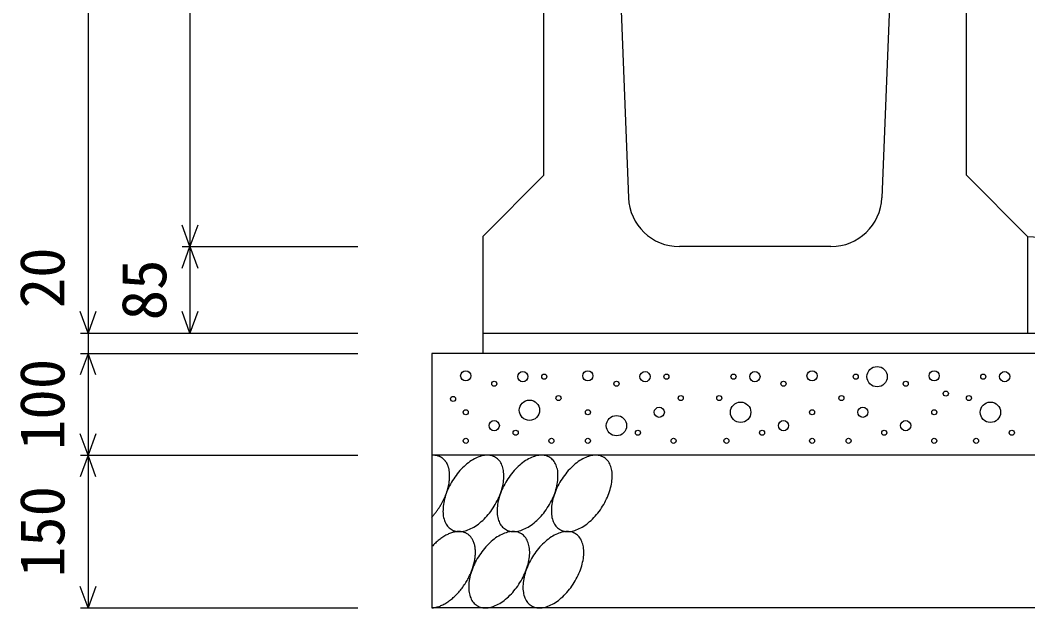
# Model space of a CAD drawing. Units: millimetres, scale not verified. Extents: x -25200 to 25200, y -8910 to 8910.
# Drawn here: x 8938 to 9928, y 1921 to 2499 of the extents above; entities that cross this region are included whole.
import ezdxf
from ezdxf.enums import TextEntityAlignment as Align

# ---------------------------------------------------------------- set-up
doc = ezdxf.new("R2010")
doc.units = ezdxf.units.MM
doc.header["$LTSCALE"] = 30
for name, color, linetype, lineweight in [('0-0_DIM', 7, 'Continuous', 25), ('0-2_HATCH', 6, 'Continuous', 25), ('0-5_OUTLINE', 3, 'Continuous', 25)]:
    doc.layers.add(name, color=color, linetype=linetype, lineweight=lineweight)
doc.styles.add('ＭＳ ゴシック', font='')
doc.styles.get('ＭＳ ゴシック').set_extended_font_data('MS Gothic')

msp = doc.modelspace()

# ---------------------------------------------------------------- linework, layer by layer
at = {"layer": '0-0_DIM'}
for p, q in [((9004.78, 3076.3), (9004.78, 2191.3)), ((9104.78, 2976.3), (9104.78, 2276.3)), ((9097.28, 2276.3), (9269.78, 2276.3)), ((9104.78, 2276.3), (9104.78, 2191.3)), ((8997.28, 2191.3), (9269.78, 2191.3)), ((8997.28, 2171.3), (9269.78, 2171.3)), ((8997.28, 2071.3), (9269.78, 2071.3)), ((9004.78, 2071.3), (9004.78, 1921.3)), ((8997.28, 1921.3), (9269.78, 1921.3))]:
    msp.add_line(p, q, dxfattribs=at)
for points in [[(9112.47, 2297.44), (9104.78, 2276.3), (9097.08, 2297.44)], [(9097.08, 2255.15), (9104.78, 2276.3), (9112.47, 2255.15)], [(9012.48, 2212.44), (9004.78, 2191.3), (8997.08, 2212.44)], [(9112.47, 2212.44), (9104.78, 2191.3), (9097.08, 2212.44)], [(9004.78, 2191.3), (9004.78, 2171.3), (9004.78, 2071.3)], [(9012.48, 2150.15), (9004.78, 2171.3), (8997.08, 2150.15)], [(9012.48, 2092.44), (9004.78, 2071.3), (8997.08, 2092.44)], [(9012.48, 2050.15), (9004.78, 2071.3), (8997.08, 2050.15)], [(9012.48, 1942.44), (9004.78, 1921.3), (8997.08, 1942.44)]]:
    msp.add_lwpolyline(points, dxfattribs=at)
at = {"layer": '0-2_HATCH'}
for points in [[(9347.38, 2070.86), (9346.88, 2070.96), (9346.48, 2071.04), (9346.08, 2071.11), (9345.58, 2071.16), (9345.08, 2071.21), (9344.68, 2071.24), (9344.18, 2071.27), (9343.68, 2071.28), (9343.28, 2071.27), (9342.78, 2071.26), (9342.28, 2071.23)], [(9358.88, 2058.63), (9358.78, 2059.13), (9358.58, 2059.62), (9358.48, 2060.1), (9358.28, 2060.57), (9358.08, 2061.04), (9357.88, 2061.49), (9357.78, 2061.94), (9357.58, 2062.38), (9357.28, 2062.81), (9357.08, 2063.23), (9356.88, 2063.64), (9356.68, 2064.04), (9356.38, 2064.43), (9356.18, 2064.81), (9355.88, 2065.18), (9355.58, 2065.54), (9355.38, 2065.89), (9355.08, 2066.24), (9354.78, 2066.57), (9354.48, 2066.89), (9354.18, 2067.2), (9353.88, 2067.49), (9353.48, 2067.78), (9353.18, 2068.06), (9352.88, 2068.33), (9352.48, 2068.58), (9352.18, 2068.83), (9351.78, 2069.06), (9351.38, 2069.28), (9350.98, 2069.49), (9350.68, 2069.69), (9350.28, 2069.88), (9349.88, 2070.05), (9349.48, 2070.22), (9349.08, 2070.37), (9348.68, 2070.51), (9348.18, 2070.64), (9347.78, 2070.76), (9347.38, 2070.86)], [(9404.98, 2069.08), (9403.88, 2069.66), (9402.78, 2070.15), (9401.68, 2070.56), (9400.58, 2070.87), (9399.28, 2071.1), (9398.08, 2071.23), (9396.78, 2071.28), (9395.48, 2071.23), (9394.08, 2071.1), (9392.68, 2070.87), (9391.28, 2070.56), (9389.88, 2070.15), (9388.48, 2069.66), (9386.98, 2069.09), (9385.58, 2068.42), (9384.08, 2067.68), (9382.58, 2066.85), (9381.18, 2065.94), (9379.68, 2064.96), (9378.28, 2063.9), (9376.78, 2062.77), (9375.38, 2061.56), (9373.98, 2060.29), (9372.58, 2058.96), (9371.18, 2057.57), (9369.88, 2056.12), (9368.58, 2054.61), (9367.28, 2053.06), (9366.08, 2051.46), (9364.88, 2049.81), (9363.78, 2048.13), (9362.68, 2046.41), (9361.58, 2044.66), (9360.68, 2042.89), (9359.68, 2041.09), (9358.78, 2039.28), (9357.98, 2037.45), (9357.18, 2035.62), (9356.48, 2033.78)], [(9412.38, 2057.57), (9411.98, 2058.96), (9411.58, 2060.29), (9411.08, 2061.56), (9410.58, 2062.76), (9409.98, 2063.9), (9409.28, 2064.96), (9408.48, 2065.94), (9407.68, 2066.85), (9406.88, 2067.68), (9405.88, 2068.42), (9404.98, 2069.08)], [(9458.18, 2069.08), (9457.08, 2069.66), (9456.08, 2070.15), (9454.88, 2070.56), (9453.78, 2070.87), (9452.48, 2071.1), (9451.28, 2071.23), (9449.98, 2071.28), (9448.68, 2071.23), (9447.28, 2071.1), (9445.98, 2070.87), (9444.58, 2070.56), (9443.08, 2070.15), (9441.68, 2069.66), (9440.18, 2069.09), (9438.78, 2068.42), (9437.28, 2067.68), (9435.88, 2066.85), (9434.38, 2065.94), (9432.88, 2064.96), (9431.48, 2063.9), (9429.98, 2062.77), (9428.58, 2061.56), (9427.18, 2060.29), (9425.78, 2058.96), (9424.38, 2057.57), (9423.08, 2056.12), (9421.78, 2054.61), (9420.58, 2053.06), (9419.28, 2051.46), (9418.08, 2049.81), (9416.98, 2048.13), (9415.88, 2046.41), (9414.88, 2044.66), (9413.88, 2042.89), (9412.88, 2041.09), (9411.98, 2039.28), (9411.18, 2037.45), (9410.48, 2035.62), (9409.68, 2033.78)], [(9465.58, 2057.57), (9465.18, 2058.96), (9464.78, 2060.29), (9464.28, 2061.56), (9463.78, 2062.76), (9463.18, 2063.9), (9462.48, 2064.96), (9461.68, 2065.94), (9460.88, 2066.85), (9460.08, 2067.68), (9459.08, 2068.42), (9458.18, 2069.08)], [(9511.38, 2069.08), (9510.28, 2069.66), (9509.28, 2070.15), (9508.08, 2070.56), (9506.98, 2070.87), (9505.78, 2071.1), (9504.48, 2071.23), (9503.18, 2071.28), (9501.88, 2071.23), (9500.48, 2071.1), (9499.18, 2070.87), (9497.78, 2070.56), (9496.28, 2070.15), (9494.88, 2069.66), (9493.48, 2069.09), (9491.98, 2068.42), (9490.48, 2067.68), (9489.08, 2066.85), (9487.58, 2065.94), (9486.08, 2064.96), (9484.68, 2063.9), (9483.18, 2062.77), (9481.78, 2061.56), (9480.38, 2060.29), (9478.98, 2058.96), (9477.68, 2057.57), (9476.28, 2056.12), (9474.98, 2054.61), (9473.78, 2053.06), (9472.48, 2051.46), (9471.28, 2049.81), (9470.18, 2048.13), (9469.08, 2046.41), (9468.08, 2044.66), (9467.08, 2042.89), (9466.08, 2041.09), (9465.18, 2039.28), (9464.38, 2037.45), (9463.68, 2035.62), (9462.98, 2033.78)], [(9518.78, 2057.57), (9518.38, 2058.96), (9517.98, 2060.29), (9517.48, 2061.56), (9516.98, 2062.76), (9516.38, 2063.9), (9515.68, 2064.96), (9514.88, 2065.94), (9514.08, 2066.85), (9513.28, 2067.68), (9512.38, 2068.42), (9511.38, 2069.08)], [(9356.88, 2034.79), (9357.08, 2035.46), (9357.28, 2036.13), (9357.58, 2036.8), (9357.78, 2037.46), (9357.88, 2038.13), (9358.08, 2038.8), (9358.28, 2039.46), (9358.48, 2040.12), (9358.58, 2040.78), (9358.78, 2041.44), (9358.88, 2042.09), (9358.98, 2042.75), (9359.18, 2043.4), (9359.28, 2044.04), (9359.38, 2044.69), (9359.38, 2045.33), (9359.48, 2045.96), (9359.58, 2046.59), (9359.68, 2047.22), (9359.68, 2047.85), (9359.78, 2048.47), (9359.78, 2049.08), (9359.78, 2049.69), (9359.78, 2050.29), (9359.78, 2050.89), (9359.78, 2051.49), (9359.78, 2052.08), (9359.78, 2052.66), (9359.78, 2053.24), (9359.68, 2053.81), (9359.68, 2054.37), (9359.58, 2054.93), (9359.48, 2055.48), (9359.38, 2056.02), (9359.38, 2056.56), (9359.28, 2057.09), (9359.18, 2057.61), (9358.98, 2058.12), (9358.88, 2058.63)], [(9379.28, 1998.47), (9380.68, 1999.13), (9382.18, 1999.88), (9383.58, 2000.7), (9385.08, 2001.61), (9386.58, 2002.6), (9387.98, 2003.66), (9389.48, 2004.79), (9390.88, 2005.99), (9392.28, 2007.26), (9393.68, 2008.59), (9394.98, 2009.99), (9396.38, 2011.44), (9397.68, 2012.94), (9398.88, 2014.5), (9400.18, 2016.1), (9401.38, 2017.74), (9402.48, 2019.42), (9403.58, 2021.14), (9404.58, 2022.89), (9405.58, 2024.66), (9406.58, 2026.46), (9407.48, 2028.27), (9408.28, 2030.1), (9408.98, 2031.94), (9409.68, 2033.78), (9410.38, 2035.62), (9410.98, 2037.45), (9411.48, 2039.28), (9411.88, 2041.09), (9412.28, 2042.89), (9412.58, 2044.66), (9412.78, 2046.41), (9412.88, 2048.13), (9412.98, 2049.81), (9412.98, 2051.45), (9412.98, 2053.05), (9412.78, 2054.61), (9412.58, 2056.11), (9412.38, 2057.57)], [(9432.48, 1998.47), (9433.88, 1999.13), (9435.38, 1999.88), (9436.88, 2000.7), (9438.28, 2001.61), (9439.78, 2002.6), (9441.18, 2003.66), (9442.68, 2004.79), (9444.08, 2005.99), (9445.48, 2007.26), (9446.88, 2008.59), (9448.28, 2009.99), (9449.58, 2011.44), (9450.88, 2012.94), (9452.18, 2014.5), (9453.38, 2016.1), (9454.58, 2017.74), (9455.68, 2019.42), (9456.78, 2021.14), (9457.78, 2022.89), (9458.78, 2024.66), (9459.78, 2026.46), (9460.68, 2028.27), (9461.48, 2030.1), (9462.28, 2031.94), (9462.98, 2033.78), (9463.58, 2035.62), (9464.18, 2037.45), (9464.68, 2039.28), (9465.08, 2041.09), (9465.48, 2042.89), (9465.78, 2044.66), (9465.98, 2046.41), (9466.18, 2048.13), (9466.18, 2049.81), (9466.18, 2051.45), (9466.18, 2053.05), (9466.08, 2054.61), (9465.88, 2056.11), (9465.58, 2057.57)], [(9485.68, 1998.47), (9487.08, 1999.13), (9488.58, 1999.88), (9490.08, 2000.7), (9491.48, 2001.61), (9492.98, 2002.6), (9494.38, 2003.66), (9495.88, 2004.79), (9497.28, 2005.99), (9498.68, 2007.26), (9500.08, 2008.59), (9501.48, 2009.99), (9502.78, 2011.44), (9504.08, 2012.94), (9505.38, 2014.5), (9506.58, 2016.1), (9507.78, 2017.74), (9508.88, 2019.42), (9509.98, 2021.14), (9511.08, 2022.89), (9512.08, 2024.66), (9512.98, 2026.46), (9513.88, 2028.27), (9514.68, 2030.1), (9515.48, 2031.94), (9516.18, 2033.78), (9516.78, 2035.62), (9517.38, 2037.45), (9517.88, 2039.28), (9518.28, 2041.09), (9518.68, 2042.89), (9518.98, 2044.66), (9519.18, 2046.41), (9519.38, 2048.13), (9519.38, 2049.81), (9519.48, 2051.45), (9519.38, 2053.05), (9519.28, 2054.61), (9519.08, 2056.11), (9518.78, 2057.57)], [(9342.28, 2010.48), (9342.78, 2011.01), (9343.28, 2011.54), (9343.68, 2012.09), (9344.18, 2012.64), (9344.68, 2013.19), (9345.08, 2013.76), (9345.58, 2014.33), (9346.08, 2014.9), (9346.48, 2015.49), (9346.88, 2016.07), (9347.38, 2016.67), (9347.78, 2017.27), (9348.18, 2017.87), (9348.68, 2018.48), (9349.08, 2019.1), (9349.48, 2019.72), (9349.88, 2020.34), (9350.28, 2020.97), (9350.68, 2021.6), (9350.98, 2022.24), (9351.38, 2022.88), (9351.78, 2023.52), (9352.18, 2024.17), (9352.48, 2024.82), (9352.88, 2025.47), (9353.18, 2026.12), (9353.48, 2026.78), (9353.88, 2027.44), (9354.18, 2028.1), (9354.48, 2028.77), (9354.78, 2029.43), (9355.08, 2030.1), (9355.38, 2030.77), (9355.58, 2031.44), (9355.88, 2032.11), (9356.18, 2032.78), (9356.38, 2033.45), (9356.68, 2034.12), (9356.88, 2034.79)], [(9356.48, 2033.78), (9355.88, 2031.94), (9355.28, 2030.1), (9354.78, 2028.28), (9354.38, 2026.46), (9353.98, 2024.67), (9353.68, 2022.89), (9353.48, 2021.15), (9353.28, 2019.43), (9353.28, 2017.75), (9353.18, 2016.1), (9353.28, 2014.5), (9353.38, 2012.94), (9353.58, 2011.44), (9353.88, 2009.99), (9354.28, 2008.59), (9354.68, 2007.26), (9355.18, 2005.99), (9355.68, 2004.79), (9356.28, 2003.66), (9356.98, 2002.6), (9357.78, 2001.61), (9358.58, 2000.71), (9359.38, 1999.88), (9360.38, 1999.13), (9361.28, 1998.47), (9362.38, 1997.89), (9363.38, 1997.4), (9364.58, 1997), (9365.68, 1996.68), (9366.98, 1996.46), (9368.18, 1996.32), (9369.48, 1996.28), (9370.78, 1996.32), (9372.18, 1996.46), (9373.48, 1996.68), (9374.88, 1997), (9376.38, 1997.4), (9377.78, 1997.89), (9379.28, 1998.47)], [(9409.68, 2033.78), (9409.08, 2031.94), (9408.48, 2030.1), (9407.98, 2028.28), (9407.58, 2026.46), (9407.18, 2024.67), (9406.88, 2022.89), (9406.68, 2021.15), (9406.58, 2019.43), (9406.48, 2017.75), (9406.48, 2016.1), (9406.48, 2014.5), (9406.58, 2012.94), (9406.88, 2011.44), (9407.08, 2009.99), (9407.48, 2008.59), (9407.88, 2007.26), (9408.38, 2005.99), (9408.88, 2004.79), (9409.48, 2003.66), (9410.18, 2002.6), (9410.98, 2001.61), (9411.78, 2000.71), (9412.58, 1999.88), (9413.58, 1999.13), (9414.48, 1998.47), (9415.58, 1997.89), (9416.58, 1997.4), (9417.78, 1997), (9418.88, 1996.68), (9420.18, 1996.46), (9421.38, 1996.32), (9422.68, 1996.28), (9423.98, 1996.32), (9425.38, 1996.46), (9426.78, 1996.68), (9428.18, 1997), (9429.58, 1997.4), (9430.98, 1997.89), (9432.48, 1998.47)], [(9462.98, 2033.78), (9462.28, 2031.94), (9461.68, 2030.1), (9461.18, 2028.28), (9460.78, 2026.46), (9460.38, 2024.67), (9460.08, 2022.89), (9459.88, 2021.15), (9459.78, 2019.43), (9459.68, 2017.75), (9459.68, 2016.1), (9459.68, 2014.5), (9459.88, 2012.94), (9460.08, 2011.44), (9460.28, 2009.99), (9460.68, 2008.59), (9461.08, 2007.26), (9461.58, 2005.99), (9462.08, 2004.79), (9462.68, 2003.66), (9463.38, 2002.6), (9464.18, 2001.61), (9464.98, 2000.71), (9465.78, 1999.88), (9466.78, 1999.13), (9467.68, 1998.47), (9468.78, 1997.89), (9469.88, 1997.4), (9470.98, 1997), (9472.18, 1996.68), (9473.38, 1996.46), (9474.58, 1996.32), (9475.88, 1996.28), (9477.18, 1996.32), (9478.58, 1996.46), (9479.98, 1996.68), (9481.38, 1997), (9482.78, 1997.4), (9484.18, 1997.89), (9485.68, 1998.47)], [(9352.18, 1990.25), (9351.28, 1989.59), (9350.38, 1988.9), (9349.38, 1988.18), (9348.48, 1987.44), (9347.58, 1986.66), (9346.68, 1985.85), (9345.78, 1985.02), (9344.88, 1984.16), (9343.98, 1983.28), (9343.18, 1982.37), (9342.28, 1981.44)], [(9382.28, 1988.52), (9381.88, 1989.23), (9381.38, 1989.9), (9380.98, 1990.55), (9380.48, 1991.16), (9379.88, 1991.74), (9379.38, 1992.29), (9378.78, 1992.8), (9378.18, 1993.29), (9377.58, 1993.73), (9376.98, 1994.14), (9376.28, 1994.52), (9375.68, 1994.86), (9374.98, 1995.17), (9374.18, 1995.44), (9373.48, 1995.67), (9372.68, 1995.86), (9371.98, 1996.02), (9371.18, 1996.14), (9370.38, 1996.23), (9369.48, 1996.28), (9368.68, 1996.29), (9367.88, 1996.26), (9366.98, 1996.19), (9366.08, 1996.09), (9365.18, 1995.95), (9364.28, 1995.78), (9363.38, 1995.56), (9362.48, 1995.31), (9361.58, 1995.03), (9360.68, 1994.71), (9359.78, 1994.35), (9358.78, 1993.96), (9357.88, 1993.53), (9356.88, 1993.07), (9355.98, 1992.57), (9355.08, 1992.04), (9354.08, 1991.48), (9353.18, 1990.88), (9352.18, 1990.25)], [(9430.28, 1994.09), (9429.18, 1994.67), (9428.18, 1995.16), (9426.98, 1995.57), (9425.88, 1995.88), (9424.68, 1996.11), (9423.38, 1996.24), (9422.08, 1996.29), (9420.78, 1996.24), (9419.38, 1996.11), (9418.08, 1995.88), (9416.68, 1995.57), (9415.18, 1995.16), (9413.78, 1994.67), (9412.38, 1994.1), (9410.88, 1993.43), (9409.38, 1992.69), (9407.98, 1991.86), (9406.48, 1990.95), (9404.98, 1989.97), (9403.58, 1988.91), (9402.08, 1987.78), (9400.68, 1986.57), (9399.28, 1985.3), (9397.88, 1983.97), (9396.58, 1982.58), (9395.18, 1981.13), (9393.88, 1979.62), (9392.68, 1978.07), (9391.38, 1976.47), (9390.28, 1974.82), (9389.08, 1973.14), (9387.98, 1971.42), (9386.98, 1969.67), (9385.98, 1967.9), (9384.98, 1966.1), (9384.18, 1964.29), (9383.28, 1962.46), (9382.58, 1960.63), (9381.88, 1958.79)], [(9437.68, 1982.57), (9437.28, 1983.97), (9436.88, 1985.3), (9436.38, 1986.57), (9435.88, 1987.77), (9435.28, 1988.91), (9434.58, 1989.97), (9433.78, 1990.95), (9432.98, 1991.86), (9432.18, 1992.69), (9431.28, 1993.43), (9430.28, 1994.09)], [(9483.48, 1994.09), (9482.48, 1994.67), (9481.38, 1995.16), (9480.28, 1995.57), (9479.08, 1995.88), (9477.88, 1996.11), (9476.58, 1996.24), (9475.28, 1996.29), (9473.98, 1996.24), (9472.68, 1996.11), (9471.28, 1995.88), (9469.88, 1995.57), (9468.48, 1995.16), (9466.98, 1994.67), (9465.58, 1994.1), (9464.08, 1993.43), (9462.58, 1992.69), (9461.18, 1991.86), (9459.68, 1990.95), (9458.18, 1989.97), (9456.78, 1988.91), (9455.28, 1987.78), (9453.88, 1986.57), (9452.48, 1985.3), (9451.08, 1983.97), (9449.78, 1982.58), (9448.38, 1981.13), (9447.08, 1979.62), (9445.88, 1978.07), (9444.58, 1976.47), (9443.48, 1974.82), (9442.28, 1973.14), (9441.18, 1971.42), (9440.18, 1969.67), (9439.18, 1967.9), (9438.18, 1966.1), (9437.38, 1964.29), (9436.48, 1962.46), (9435.78, 1960.63), (9435.08, 1958.79)], [(9490.88, 1982.57), (9490.58, 1983.97), (9490.08, 1985.3), (9489.68, 1986.57), (9489.08, 1987.77), (9488.48, 1988.91), (9487.78, 1989.97), (9487.08, 1990.95), (9486.28, 1991.86), (9485.38, 1992.69), (9484.48, 1993.43), (9483.48, 1994.09)], [(9376.28, 1947.18), (9376.98, 1948.31), (9377.58, 1949.45), (9378.18, 1950.6), (9378.78, 1951.76), (9379.38, 1952.93), (9379.88, 1954.1), (9380.48, 1955.27), (9380.98, 1956.45), (9381.38, 1957.63), (9381.88, 1958.82), (9382.28, 1960), (9382.68, 1961.18), (9382.98, 1962.36), (9383.38, 1963.54), (9383.68, 1964.71), (9383.98, 1965.87), (9384.18, 1967.03), (9384.38, 1968.18), (9384.58, 1969.32), (9384.78, 1970.45), (9384.88, 1971.57), (9384.98, 1972.67), (9385.08, 1973.77), (9385.08, 1974.84), (9385.18, 1975.9), (9385.08, 1976.95), (9385.08, 1977.97), (9384.98, 1978.98), (9384.88, 1979.97), (9384.78, 1980.93), (9384.58, 1981.88), (9384.38, 1982.8), (9384.18, 1983.69), (9383.98, 1984.56), (9383.68, 1985.41), (9383.38, 1986.23), (9382.98, 1987.02), (9382.68, 1987.79), (9382.28, 1988.52)], [(9404.58, 1923.48), (9405.98, 1924.14), (9407.48, 1924.89), (9408.98, 1925.71), (9410.38, 1926.62), (9411.88, 1927.61), (9413.28, 1928.67), (9414.78, 1929.8), (9416.18, 1931), (9417.58, 1932.27), (9418.98, 1933.6), (9420.38, 1935), (9421.68, 1936.45), (9422.98, 1937.95), (9424.28, 1939.51), (9425.48, 1941.11), (9426.68, 1942.75), (9427.78, 1944.43), (9428.88, 1946.15), (9429.98, 1947.9), (9430.98, 1949.67), (9431.88, 1951.47), (9432.78, 1953.28), (9433.58, 1955.11), (9434.38, 1956.94), (9435.08, 1958.78), (9435.68, 1960.62), (9436.28, 1962.46), (9436.78, 1964.29), (9437.18, 1966.1), (9437.58, 1967.9), (9437.88, 1969.67), (9438.08, 1971.42), (9438.28, 1973.14), (9438.38, 1974.82), (9438.38, 1976.46), (9438.28, 1978.06), (9438.18, 1979.62), (9437.98, 1981.12), (9437.68, 1982.57)], [(9457.78, 1923.48), (9459.18, 1924.14), (9460.68, 1924.89), (9462.18, 1925.71), (9463.58, 1926.62), (9465.08, 1927.61), (9466.58, 1928.67), (9467.98, 1929.8), (9469.38, 1931), (9470.78, 1932.27), (9472.18, 1933.6), (9473.58, 1935), (9474.88, 1936.45), (9476.18, 1937.95), (9477.48, 1939.51), (9478.68, 1941.11), (9479.88, 1942.75), (9480.98, 1944.43), (9482.08, 1946.15), (9483.18, 1947.9), (9484.18, 1949.67), (9485.08, 1951.47), (9485.98, 1953.28), (9486.78, 1955.11), (9487.58, 1956.94), (9488.28, 1958.78), (9488.88, 1960.62), (9489.48, 1962.46), (9489.98, 1964.29), (9490.38, 1966.1), (9490.78, 1967.9), (9491.08, 1969.67), (9491.28, 1971.42), (9491.48, 1973.14), (9491.58, 1974.82), (9491.58, 1976.46), (9491.48, 1978.06), (9491.38, 1979.62), (9491.18, 1981.12), (9490.88, 1982.57)], [(9381.88, 1958.79), (9381.18, 1956.95), (9380.68, 1955.11), (9380.08, 1953.29), (9379.68, 1951.47), (9379.28, 1949.68), (9378.98, 1947.9), (9378.78, 1946.15), (9378.68, 1944.44), (9378.58, 1942.75), (9378.58, 1941.11), (9378.58, 1939.51), (9378.78, 1937.95), (9378.98, 1936.45), (9379.18, 1935), (9379.58, 1933.6), (9379.98, 1932.27), (9380.48, 1931), (9380.98, 1929.8), (9381.68, 1928.67), (9382.28, 1927.61), (9383.08, 1926.62), (9383.88, 1925.72), (9384.78, 1924.89), (9385.68, 1924.14), (9386.58, 1923.48), (9387.68, 1922.9), (9388.78, 1922.41), (9389.88, 1922.01), (9391.08, 1921.69), (9392.28, 1921.47), (9393.48, 1921.33), (9394.78, 1921.29), (9396.08, 1921.33), (9397.48, 1921.47), (9398.88, 1921.69), (9400.28, 1922.01), (9401.68, 1922.41), (9403.08, 1922.9), (9404.58, 1923.48)], [(9435.08, 1958.79), (9434.38, 1956.95), (9433.88, 1955.11), (9433.38, 1953.29), (9432.88, 1951.47), (9432.58, 1949.68), (9432.28, 1947.9), (9431.98, 1946.15), (9431.88, 1944.44), (9431.78, 1942.75), (9431.78, 1941.11), (9431.78, 1939.51), (9431.98, 1937.95), (9432.18, 1936.45), (9432.38, 1935), (9432.78, 1933.6), (9433.18, 1932.27), (9433.68, 1931), (9434.18, 1929.8), (9434.88, 1928.67), (9435.48, 1927.61), (9436.28, 1926.62), (9437.08, 1925.72), (9437.98, 1924.89), (9438.88, 1924.14), (9439.88, 1923.48), (9440.88, 1922.9), (9441.98, 1922.41), (9443.08, 1922.01), (9444.28, 1921.69), (9445.48, 1921.47), (9446.68, 1921.33), (9447.98, 1921.29), (9449.28, 1921.33), (9450.68, 1921.47), (9452.08, 1921.69), (9453.48, 1922.01), (9454.88, 1922.41), (9456.28, 1922.9), (9457.78, 1923.48)], [(9342.28, 1921.3), (9343.18, 1921.35), (9343.98, 1921.43), (9344.88, 1921.56), (9345.78, 1921.72), (9346.68, 1921.92), (9347.58, 1922.15), (9348.48, 1922.42), (9349.38, 1922.73), (9350.38, 1923.07), (9351.28, 1923.45), (9352.18, 1923.86), (9353.18, 1924.31), (9354.08, 1924.79), (9355.08, 1925.31), (9355.98, 1925.86), (9356.88, 1926.44), (9357.88, 1927.06), (9358.78, 1927.7), (9359.78, 1928.38), (9360.68, 1929.09), (9361.58, 1929.83), (9362.48, 1930.59), (9363.38, 1931.39), (9364.28, 1932.21), (9365.18, 1933.05), (9366.08, 1933.93), (9366.98, 1934.82), (9367.88, 1935.75), (9368.68, 1936.69), (9369.48, 1937.66), (9370.38, 1938.65), (9371.18, 1939.65), (9371.98, 1940.68), (9372.68, 1941.72), (9373.48, 1942.79), (9374.18, 1943.86), (9374.98, 1944.96), (9375.68, 1946.06), (9376.28, 1947.18)]]:
    msp.add_lwpolyline(points, dxfattribs=at)
for centre, radius in [((9779.55, 2148.47), 10), ((9375.56, 2149.35), 5), ((9431.64, 2148.47), 5), ((9452.67, 2148.47), 2.5), ((9495.56, 2149.35), 5), ((9551.64, 2148.47), 5), ((9572.67, 2148.47), 2.5), ((9638.52, 2148.47), 2.5), ((9659.55, 2148.47), 5), ((9715.63, 2149.35), 5), ((9758.52, 2148.47), 2.5), ((9835.63, 2149.35), 5), ((9883.75, 2148.47), 2.5), ((9904.78, 2148.47), 5), ((9403.6, 2141.47), 2.5), ((9523.6, 2141.47), 2.5), ((9687.59, 2141.47), 2.5), ((9807.59, 2141.47), 2.5), ((9363.14, 2126.55), 2.5), ((9466.68, 2127.46), 2.5), ((9586.68, 2127.46), 2.5), ((9624.5, 2127.46), 2.5), ((9744.5, 2127.46), 2.5), ((9846.97, 2131.78), 2.5), ((9869.73, 2127.46), 2.5), ((9438.17, 2115.46), 10), ((9565.66, 2113.46), 5), ((9645.53, 2113.46), 10), ((9765.53, 2113.46), 5), ((9890.76, 2113.46), 10), ((9375.56, 2113.46), 2.5), ((9495.56, 2113.46), 2.5), ((9523.6, 2100.32), 10), ((9715.63, 2113.46), 2.5), ((9835.63, 2113.46), 2.5), ((9403.6, 2100.32), 5), ((9687.59, 2100.32), 5), ((9807.59, 2100.32), 5), ((9375.56, 2085.44), 2.5), ((9424.63, 2093.32), 2.5), ((9459.67, 2085.44), 2.5), ((9495.56, 2085.44), 2.5), ((9544.63, 2093.32), 2.5), ((9579.67, 2085.44), 2.5), ((9631.51, 2085.44), 2.5), ((9666.56, 2093.32), 2.5), ((9715.63, 2085.44), 2.5), ((9751.51, 2085.44), 2.5), ((9786.56, 2093.32), 2.5), ((9835.63, 2085.44), 2.5), ((9876.74, 2085.44), 2.5), ((9911.78, 2093.32), 2.5)]:
    msp.add_circle(centre, radius, dxfattribs=at)
at = {"layer": '0-5_OUTLINE'}
for p, q in [((9809.78, 2976.3), (9784.17, 2324.33)), ((9867.28, 2346.3), (9867.28, 2852.3)), ((9927.28, 2286.3), (9867.28, 2346.3)), ((9392.28, 2286.3), (9392.28, 2171.3)), ((9927.28, 2286.3), (9927.28, 2191.3)), ((9734.21, 2276.3), (9585.35, 2276.3)), ((9392.28, 2191.3), (10277.28, 2191.3)), ((9342.28, 2171.3), (9342.28, 1921.3)), ((10327.28, 2171.3), (9342.28, 2171.3)), ((10327.28, 2071.3), (9342.28, 2071.3)), ((10327.28, 1921.3), (9342.28, 1921.3))]:
    msp.add_line(p, q, dxfattribs=at)
for points in [[(9392.28, 3076.3), (9452.28, 3076.3), (9454.78, 2976.3), (9509.78, 2976.3), (9535.39, 2324.33)], [(9392.28, 2286.3), (9452.28, 2346.3), (9452.28, 2852.3)], [(9927.28, 2286.3), (10277.28, 2266.3), (10277.28, 2171.3)]]:
    msp.add_lwpolyline(points, dxfattribs=at)
for centre, start, end in [((9585.35, 2326.3), 182.24975, 270), ((9734.21, 2326.3), 270, 357.75025)]:
    msp.add_arc(centre, 50, start, end, dxfattribs=at)

# ---------------------------------------------------------------- texts
at = {"layer": '0-0_DIM', "style": 'ＭＳ ゴシック'}
for s, p in [('20', (8994.78, 2215.61)), ('85', (9094.78, 2203.8)), ('100', (8994.78, 2076.3)), ('150', (8994.78, 1951.3))]:
    msp.add_text(s, height=43.99, rotation=90, dxfattribs=at).set_placement(p, align=Align.BOTTOM_LEFT)

doc.saveas('drawing.dxf')
